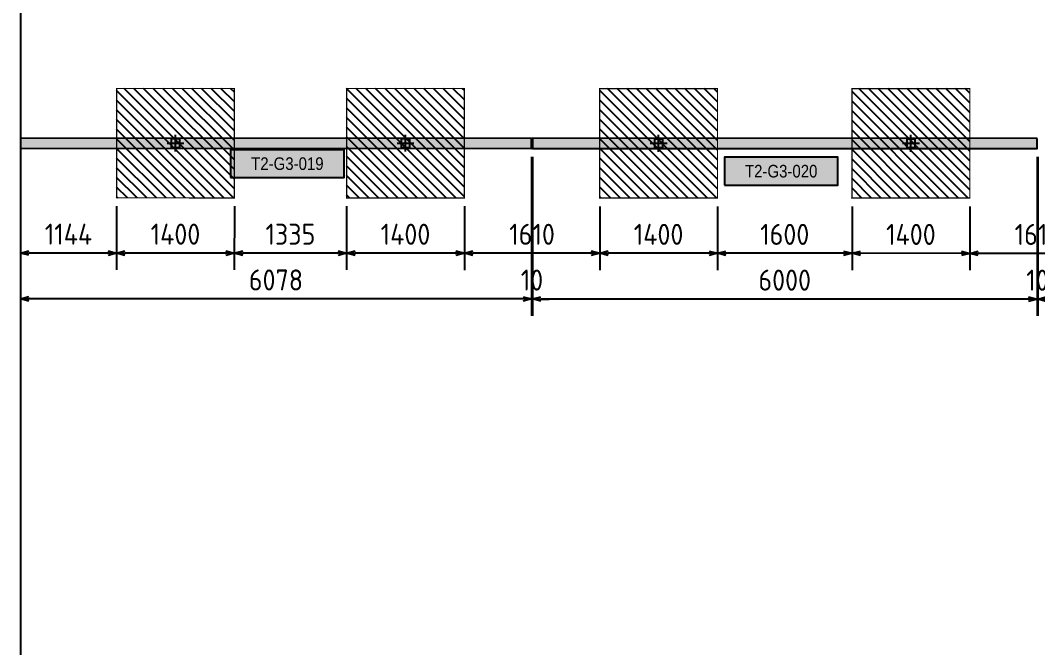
# Model space of a CAD drawing. Header units: centimetres. Extents: x -6122352 to 7132207, y -1694241 to 1947892.
# Drawn here: x 3671526 to 3683621, y 820295 to 827750 of the extents above; entities that cross this region are included whole.
import ezdxf
from ezdxf.enums import TextEntityAlignment as Align

# ---------------------------------------------------------------- set-up
doc = ezdxf.new("R2010")
doc.units = ezdxf.units.CM
doc.header["$MEASUREMENT"] = 0
doc.header["$PDMODE"] = 66
doc.header["$PDSIZE"] = 100
for name, color, linetype in [('@MI-FOOTINGS', 7, 'Continuous'), ('@MI-TYPE-01', 30, 'Continuous'), ('@MI-TYPE-02', 6, 'Continuous'), ('PANEL-TAGS', 7, 'Continuous')]:
    doc.layers.add(name, color=color, linetype=linetype)
doc.styles.add('PANELTAG_STYLE', font='arial.ttf')
doc.styles.add('Schueco-BEMSTIL', font='isocpeur.ttf', dxfattribs={"width": 0.9})
doc.dimstyles.new('MI- JWC-TXT-2.5 MM', dxfattribs={"dimscale": 1.5, "dimtxt": 2.5, "dimasz": 1, "dimexe": 2, "dimexo": 1, "dimgap": 1, "dimtad": 1, "dimdec": 0, "dimdsep": 46, "dimtxsty": 'Schueco-BEMSTIL', "dimblk": 'OPEN30', "dimcen": 0, "dimdle": 2, "dimclrd": 140, "dimclre": 8, "dimclrt": 40, "dimadec": 0, "dimazin": 2, "dimtfac": 1, "dimtdec": 0, "dimtix": 1, "dimtmove": 2, "dimatfit": 3, "dimldrblk": 'OPEN', "dimfxl": 2, "dimlwd": -1, "dimlwe": -1, "dimarcsym": 0})

# ---------------------------------------------------------------- blocks, each defined once
blk = doc.blocks.new('T2-FOOTING PLAN')
at = {"layer": '@MI-FOOTINGS', "transparency": 33554679}
h = blk.add_hatch(dxfattribs=at)
h.set_pattern_fill('ANSI31', color=8, scale=650)
h.paths.add_polyline_path([(-700, 650), (700, 650), (700, -650), (-700, -650)])
at = {"layer": '@MI-FOOTINGS', "color": 160, "true_color": 0x3340f0, "const_width": 15}
blk.add_lwpolyline([(-700, 650), (700, 650), (700, -650), (-700, -650)], close=True, dxfattribs=at)
at = {"layer": '@MI-FOOTINGS', "color": 30}
blk.add_point((0, 0), dxfattribs=at)
blk = doc.blocks.new('_Open30')
at = {"color": 0, "linetype": 'ByBlock', "lineweight": -2}
for p, q in [((-1, 0.27), (0, 0)), ((0, 0), (-1, -0.27)), ((0, 0), (-1, 0))]:
    blk.add_line(p, q, dxfattribs=at)
blk = doc.blocks.new('*D1620')
at = {"layer": '@MI-TYPE-02', "color": 8, "transparency": 16777216}
for p, q in [((398459, -148817), (398459, -149575)), ((400069, -148818), (400069, -149575))]:
    blk.add_line(p, q, dxfattribs=at)
at = {"layer": '@MI-TYPE-02', "color": 140, "transparency": 16777216}
blk.add_line((399969, -149375), (398559, -149375), dxfattribs=at)
at = {"layer": 'Defpoints', "color": 0, "transparency": 16777216}
for p in [(398459, -148717), (400069, -148718), (398459, -149375)]:
    blk.add_point(p, dxfattribs=at)
at = {"layer": '@MI-TYPE-02', "color": 140, "transparency": 16777216, "xscale": 100, "yscale": 100, "zscale": 100, "rotation": 180}
blk.add_blockref('_Open30', (398459, -149375), dxfattribs=at)
at = {"layer": '@MI-TYPE-02', "color": 140, "transparency": 16777216, "xscale": 100, "yscale": 100, "zscale": 100}
blk.add_blockref('_Open30', (400069, -149375), dxfattribs=at)
at = {"layer": '@MI-TYPE-02', "color": 40, "transparency": 16777216, "insert": (399264, -149150), "char_height": 250, "attachment_point": 5, "style": 'Schueco-BEMSTIL'}
blk.add_mtext('1610', dxfattribs=at)
blk = doc.blocks.new('_Open')
at = {"color": 0, "linetype": 'ByBlock', "lineweight": -2}
for p, q in [((-1, 0.2), (0, 0)), ((-1, -0.2), (0, 0)), ((0, 0), (-1, 0))]:
    blk.add_line(p, q, dxfattribs=at)
blk = doc.blocks.new('*D1621')
at = {"layer": '@MI-TYPE-02', "color": 8, "transparency": 16777216}
for p, q in [((397059, -148818), (397059, -149575)), ((398459, -148817), (398459, -149575))]:
    blk.add_line(p, q, dxfattribs=at)
at = {"layer": '@MI-TYPE-02', "color": 140, "transparency": 16777216}
blk.add_line((398359, -149375), (397159, -149375), dxfattribs=at)
at = {"layer": 'Defpoints', "color": 0, "transparency": 16777216}
for p in [(397059, -148718), (398459, -148717), (397059, -149375)]:
    blk.add_point(p, dxfattribs=at)
at = {"layer": '@MI-TYPE-02', "color": 140, "transparency": 16777216, "xscale": 100, "yscale": 100, "zscale": 100, "rotation": 180}
blk.add_blockref('_Open30', (397059, -149375), dxfattribs=at)
at = {"layer": '@MI-TYPE-02', "color": 140, "transparency": 16777216, "xscale": 100, "yscale": 100, "zscale": 100}
blk.add_blockref('_Open30', (398459, -149375), dxfattribs=at)
at = {"layer": '@MI-TYPE-02', "color": 40, "transparency": 16777216, "insert": (397759, -149150), "char_height": 250, "attachment_point": 5, "style": 'Schueco-BEMSTIL'}
blk.add_mtext('1400', dxfattribs=at)
blk = doc.blocks.new('*D1622')
at = {"layer": '@MI-TYPE-02', "color": 8, "transparency": 16777216}
for p, q in [((395459, -148818), (395459, -149575)), ((397059, -148818), (397059, -149575))]:
    blk.add_line(p, q, dxfattribs=at)
at = {"layer": '@MI-TYPE-02', "color": 140, "transparency": 16777216}
blk.add_line((396959, -149375), (395559, -149375), dxfattribs=at)
at = {"layer": 'Defpoints', "color": 0, "transparency": 16777216}
for p in [(395459, -148718), (397059, -148718), (395459, -149375)]:
    blk.add_point(p, dxfattribs=at)
at = {"layer": '@MI-TYPE-02', "color": 140, "transparency": 16777216, "xscale": 100, "yscale": 100, "zscale": 100, "rotation": 180}
blk.add_blockref('_Open30', (395459, -149375), dxfattribs=at)
at = {"layer": '@MI-TYPE-02', "color": 140, "transparency": 16777216, "xscale": 100, "yscale": 100, "zscale": 100}
blk.add_blockref('_Open30', (397059, -149375), dxfattribs=at)
at = {"layer": '@MI-TYPE-02', "color": 40, "transparency": 16777216, "insert": (396259, -149150), "char_height": 250, "attachment_point": 5, "style": 'Schueco-BEMSTIL'}
blk.add_mtext('1600', dxfattribs=at)
blk = doc.blocks.new('*D1623')
at = {"layer": '@MI-TYPE-02', "color": 8, "transparency": 16777216}
for p, q in [((394059, -148818), (394059, -149575)), ((395459, -148818), (395459, -149575))]:
    blk.add_line(p, q, dxfattribs=at)
at = {"layer": '@MI-TYPE-02', "color": 140, "transparency": 16777216}
blk.add_line((395359, -149375), (394159, -149375), dxfattribs=at)
at = {"layer": 'Defpoints', "color": 0, "transparency": 16777216}
for p in [(394059, -148718), (395459, -148718), (394059, -149375)]:
    blk.add_point(p, dxfattribs=at)
at = {"layer": '@MI-TYPE-02', "color": 140, "transparency": 16777216, "xscale": 100, "yscale": 100, "zscale": 100, "rotation": 180}
blk.add_blockref('_Open30', (394059, -149375), dxfattribs=at)
at = {"layer": '@MI-TYPE-02', "color": 140, "transparency": 16777216, "xscale": 100, "yscale": 100, "zscale": 100}
blk.add_blockref('_Open30', (395459, -149375), dxfattribs=at)
at = {"layer": '@MI-TYPE-02', "color": 40, "transparency": 16777216, "insert": (394759, -149150), "char_height": 250, "attachment_point": 5, "style": 'Schueco-BEMSTIL'}
blk.add_mtext('1400', dxfattribs=at)
blk = doc.blocks.new('*D1624')
at = {"layer": '@MI-TYPE-02', "color": 8, "transparency": 16777216}
for p, q in [((392450, -148818), (392450, -149575)), ((394059, -148818), (394059, -149575))]:
    blk.add_line(p, q, dxfattribs=at)
at = {"layer": '@MI-TYPE-02', "color": 140, "transparency": 16777216}
blk.add_line((393959, -149375), (392550, -149375), dxfattribs=at)
at = {"layer": 'Defpoints', "color": 0, "transparency": 16777216}
for p in [(392450, -148718), (394059, -148718), (392450, -149375)]:
    blk.add_point(p, dxfattribs=at)
at = {"layer": '@MI-TYPE-02', "color": 140, "transparency": 16777216, "xscale": 100, "yscale": 100, "zscale": 100, "rotation": 180}
blk.add_blockref('_Open30', (392450, -149375), dxfattribs=at)
at = {"layer": '@MI-TYPE-02', "color": 140, "transparency": 16777216, "xscale": 100, "yscale": 100, "zscale": 100}
blk.add_blockref('_Open30', (394059, -149375), dxfattribs=at)
at = {"layer": '@MI-TYPE-02', "color": 40, "transparency": 16777216, "insert": (393255, -149150), "char_height": 250, "attachment_point": 5, "style": 'Schueco-BEMSTIL'}
blk.add_mtext('1610', dxfattribs=at)
blk = doc.blocks.new('*D1625')
at = {"layer": '@MI-TYPE-02', "color": 8, "transparency": 16777216}
for p, q in [((391050, -148818), (391050, -149575)), ((392450, -148818), (392450, -149575))]:
    blk.add_line(p, q, dxfattribs=at)
at = {"layer": '@MI-TYPE-02', "color": 140, "transparency": 16777216}
blk.add_line((392350, -149375), (391150, -149375), dxfattribs=at)
at = {"layer": 'Defpoints', "color": 0, "transparency": 16777216}
for p in [(391050, -148718), (392450, -148718), (391050, -149375)]:
    blk.add_point(p, dxfattribs=at)
at = {"layer": '@MI-TYPE-02', "color": 140, "transparency": 16777216, "xscale": 100, "yscale": 100, "zscale": 100, "rotation": 180}
blk.add_blockref('_Open30', (391050, -149375), dxfattribs=at)
at = {"layer": '@MI-TYPE-02', "color": 140, "transparency": 16777216, "xscale": 100, "yscale": 100, "zscale": 100}
blk.add_blockref('_Open30', (392450, -149375), dxfattribs=at)
at = {"layer": '@MI-TYPE-02', "color": 40, "transparency": 16777216, "insert": (391750, -149150), "char_height": 250, "attachment_point": 5, "style": 'Schueco-BEMSTIL'}
blk.add_mtext('1400', dxfattribs=at)
blk = doc.blocks.new('*D1626')
at = {"layer": '@MI-TYPE-02', "color": 8, "transparency": 16777216}
for p, q in [((389715, -148818), (389715, -149575)), ((391050, -148818), (391050, -149575))]:
    blk.add_line(p, q, dxfattribs=at)
at = {"layer": '@MI-TYPE-02', "color": 140, "transparency": 16777216}
blk.add_line((390950, -149375), (389815, -149375), dxfattribs=at)
at = {"layer": 'Defpoints', "color": 0, "transparency": 16777216}
for p in [(389715, -148718), (391050, -148718), (389715, -149375)]:
    blk.add_point(p, dxfattribs=at)
at = {"layer": '@MI-TYPE-02', "color": 140, "transparency": 16777216, "xscale": 100, "yscale": 100, "zscale": 100, "rotation": 180}
blk.add_blockref('_Open30', (389715, -149375), dxfattribs=at)
at = {"layer": '@MI-TYPE-02', "color": 140, "transparency": 16777216, "xscale": 100, "yscale": 100, "zscale": 100}
blk.add_blockref('_Open30', (391050, -149375), dxfattribs=at)
at = {"layer": '@MI-TYPE-02', "color": 40, "transparency": 16777216, "insert": (390382, -149150), "char_height": 250, "attachment_point": 5, "style": 'Schueco-BEMSTIL'}
blk.add_mtext('1335', dxfattribs=at)
blk = doc.blocks.new('*D1627')
at = {"layer": '@MI-TYPE-02', "color": 8, "transparency": 16777216}
for p, q in [((388315, -148819), (388315, -149575)), ((389715, -148818), (389715, -149575))]:
    blk.add_line(p, q, dxfattribs=at)
at = {"layer": '@MI-TYPE-02', "color": 140, "transparency": 16777216}
blk.add_line((389615, -149375), (388415, -149375), dxfattribs=at)
at = {"layer": 'Defpoints', "color": 0, "transparency": 16777216}
for p in [(388315, -148719), (389715, -148718), (388315, -149375)]:
    blk.add_point(p, dxfattribs=at)
at = {"layer": '@MI-TYPE-02', "color": 140, "transparency": 16777216, "xscale": 100, "yscale": 100, "zscale": 100, "rotation": 180}
blk.add_blockref('_Open30', (388315, -149375), dxfattribs=at)
at = {"layer": '@MI-TYPE-02', "color": 140, "transparency": 16777216, "xscale": 100, "yscale": 100, "zscale": 100}
blk.add_blockref('_Open30', (389715, -149375), dxfattribs=at)
at = {"layer": '@MI-TYPE-02', "color": 40, "transparency": 16777216, "insert": (389015, -149150), "char_height": 250, "attachment_point": 5, "style": 'Schueco-BEMSTIL'}
blk.add_mtext('1400', dxfattribs=at)
blk = doc.blocks.new('*D1628')
at = {"layer": '@MI-TYPE-02', "color": 8, "transparency": 16777216}
for p, q in [((387171, -148229), (387171, -149575)), ((388315, -148819), (388315, -149575))]:
    blk.add_line(p, q, dxfattribs=at)
at = {"layer": '@MI-TYPE-02', "color": 140, "transparency": 16777216}
blk.add_line((388215, -149375), (387271, -149375), dxfattribs=at)
at = {"layer": 'Defpoints', "color": 0, "transparency": 16777216}
for p in [(387171, -148129), (388315, -148719), (387171, -149375)]:
    blk.add_point(p, dxfattribs=at)
at = {"layer": '@MI-TYPE-02', "color": 140, "transparency": 16777216, "xscale": 100, "yscale": 100, "zscale": 100, "rotation": 180}
blk.add_blockref('_Open30', (387171, -149375), dxfattribs=at)
at = {"layer": '@MI-TYPE-02', "color": 140, "transparency": 16777216, "xscale": 100, "yscale": 100, "zscale": 100}
blk.add_blockref('_Open30', (388315, -149375), dxfattribs=at)
at = {"layer": '@MI-TYPE-02', "color": 40, "transparency": 16777216, "insert": (387743, -149150), "char_height": 250, "attachment_point": 5, "style": 'Schueco-BEMSTIL'}
blk.add_mtext('1144', dxfattribs=at)
blk = doc.blocks.new('*D1641')
at = {"layer": '@MI-TYPE-02', "color": 8, "transparency": 16777216}
for p, q in [((399259, -148229), (399259, -150119)), ((399269, -148228), (399269, -150119))]:
    blk.add_line(p, q, dxfattribs=at)
at = {"layer": '@MI-TYPE-02', "color": 140, "transparency": 16777216}
for p, q in [((399159, -149919), (399059, -149919)), ((399269, -149919), (399259, -149919)), ((399369, -149919), (399469, -149919))]:
    blk.add_line(p, q, dxfattribs=at)
at = {"layer": 'Defpoints', "color": 0, "transparency": 16777216}
for p in [(399259, -148129), (399269, -148128), (399259, -149919)]:
    blk.add_point(p, dxfattribs=at)
at = {"layer": '@MI-TYPE-02', "color": 140, "transparency": 16777216, "xscale": 100, "yscale": 100, "zscale": 100}
blk.add_blockref('_Open30', (399259, -149919), dxfattribs=at)
at = {"layer": '@MI-TYPE-02', "color": 140, "transparency": 16777216, "xscale": 100, "yscale": 100, "zscale": 100, "rotation": 180}
blk.add_blockref('_Open30', (399269, -149919), dxfattribs=at)
at = {"layer": '@MI-TYPE-02', "color": 40, "transparency": 16777216, "insert": (399264, -149694), "char_height": 250, "attachment_point": 5, "style": 'Schueco-BEMSTIL'}
blk.add_mtext('10', dxfattribs=at)
blk = doc.blocks.new('*D1642')
at = {"layer": '@MI-TYPE-02', "color": 8, "transparency": 16777216}
for p, q in [((393259, -148229), (393259, -150119)), ((399259, -148229), (399259, -150119))]:
    blk.add_line(p, q, dxfattribs=at)
at = {"layer": '@MI-TYPE-02', "color": 140, "transparency": 16777216}
blk.add_line((399159, -149919), (393359, -149919), dxfattribs=at)
at = {"layer": 'Defpoints', "color": 0, "transparency": 16777216}
for p in [(393259, -148129), (399259, -148129), (393259, -149919)]:
    blk.add_point(p, dxfattribs=at)
at = {"layer": '@MI-TYPE-02', "color": 140, "transparency": 16777216, "xscale": 100, "yscale": 100, "zscale": 100, "rotation": 180}
blk.add_blockref('_Open30', (393259, -149919), dxfattribs=at)
at = {"layer": '@MI-TYPE-02', "color": 140, "transparency": 16777216, "xscale": 100, "yscale": 100, "zscale": 100}
blk.add_blockref('_Open30', (399259, -149919), dxfattribs=at)
at = {"layer": '@MI-TYPE-02', "color": 40, "transparency": 16777216, "insert": (396259, -149694), "char_height": 250, "attachment_point": 5, "style": 'Schueco-BEMSTIL'}
blk.add_mtext('6000', dxfattribs=at)
blk = doc.blocks.new('*D1643')
at = {"layer": '@MI-TYPE-02', "color": 8, "transparency": 16777216}
for p, q in [((393249, -148230), (393249, -150119)), ((393259, -148229), (393259, -150119))]:
    blk.add_line(p, q, dxfattribs=at)
at = {"layer": '@MI-TYPE-02', "color": 140, "transparency": 16777216}
for p, q in [((393149, -149919), (393049, -149919)), ((393259, -149919), (393249, -149919)), ((393359, -149919), (393459, -149919))]:
    blk.add_line(p, q, dxfattribs=at)
at = {"layer": 'Defpoints', "color": 0, "transparency": 16777216}
for p in [(393249, -148130), (393259, -148129), (393249, -149919)]:
    blk.add_point(p, dxfattribs=at)
at = {"layer": '@MI-TYPE-02', "color": 140, "transparency": 16777216, "xscale": 100, "yscale": 100, "zscale": 100}
blk.add_blockref('_Open30', (393249, -149919), dxfattribs=at)
at = {"layer": '@MI-TYPE-02', "color": 140, "transparency": 16777216, "xscale": 100, "yscale": 100, "zscale": 100, "rotation": 180}
blk.add_blockref('_Open30', (393259, -149919), dxfattribs=at)
at = {"layer": '@MI-TYPE-02', "color": 40, "transparency": 16777216, "insert": (393254, -149694), "char_height": 250, "attachment_point": 5, "style": 'Schueco-BEMSTIL'}
blk.add_mtext('10', dxfattribs=at)
blk = doc.blocks.new('*D1644')
at = {"layer": '@MI-TYPE-02', "color": 8, "transparency": 16777216}
for p, q in [((387171, -148229), (387171, -150119)), ((393249, -148230), (393249, -150119))]:
    blk.add_line(p, q, dxfattribs=at)
at = {"layer": '@MI-TYPE-02', "color": 140, "transparency": 16777216}
blk.add_line((393149, -149919), (387271, -149919), dxfattribs=at)
at = {"layer": 'Defpoints', "color": 0, "transparency": 16777216}
for p in [(387171, -148129), (393249, -148130), (387171, -149919)]:
    blk.add_point(p, dxfattribs=at)
at = {"layer": '@MI-TYPE-02', "color": 140, "transparency": 16777216, "xscale": 100, "yscale": 100, "zscale": 100, "rotation": 180}
blk.add_blockref('_Open30', (387171, -149919), dxfattribs=at)
at = {"layer": '@MI-TYPE-02', "color": 140, "transparency": 16777216, "xscale": 100, "yscale": 100, "zscale": 100}
blk.add_blockref('_Open30', (393249, -149919), dxfattribs=at)
at = {"layer": '@MI-TYPE-02', "color": 40, "transparency": 16777216, "insert": (390210, -149694), "char_height": 250, "attachment_point": 5, "style": 'Schueco-BEMSTIL'}
blk.add_mtext('6078', dxfattribs=at)
blk = doc.blocks.new('PANELTAG')
at = {"layer": 'PANEL-TAGS', "color": 1}
blk.add_lwpolyline([(-13.5, -3.3), (13.5, -3.3), (13.5, 3.3), (-13.5, 3.3)], close=True, dxfattribs=at)
at = {"layer": 'PANEL-TAGS', "color": 40, "true_color": 0xffd700}
blk.add_solid([(-13.5, -3.3), (13.5, -3.3), (-13.5, 3.3), (13.5, 3.3)], dxfattribs=at)
at = {"layer": 'PANEL-TAGS', "color": 5, "style": 'PANELTAG_STYLE', "width": 0.85}
blk.add_attdef('TAGNO', text='', height=3, dxfattribs=at).set_placement((0, 0), align=Align.MIDDLE)
blk = doc.blocks.new('G10-REAR PARTITION LEFT EXTD')
at = {"layer": '@MI-TYPE-02'}
h = blk.add_hatch(color=256, dxfattribs=at)
h.dxf.hatch_style = 1
h.paths.add_polyline_path([(6078.2, 59.4), (0.2, 60), (-0.2, -60), (6077.7, -60.6)])
h = blk.add_hatch(color=256, dxfattribs=at)
h.dxf.hatch_style = 1
h.paths.add_polyline_path([(12088.2, 60.1), (6088.2, 60.2), (6087.8, -59.8), (12087.8, -59.9)])
for points in [[(6078.2, 59.4), (0.2, 60), (-0.2, -60), (6077.7, -60.6)], [(12088.2, 60.1), (6088.2, 60.2), (6087.8, -59.8), (12087.8, -59.9)]]:
    blk.add_lwpolyline(points, close=True, dxfattribs=at)
at = {"layer": '@MI-FOOTINGS', "xscale": -1, "rotation": 0.01015602854542941}
for p in [(1843.5, 0.7), (4578.5, 1.2), (7588, 1.1), (10588, 1.7)]:
    blk.add_blockref('T2-FOOTING PLAN', p, dxfattribs=at)
at = {"layer": '@MI-TYPE-02', "color": 0}
for base, p1, p2, picture, middle, set_off in [((-0.2, -1306), (1143.6, -649.4), (-0.2, -60), '*D1628', (571.7, -1081), (-387171.2, 148069.2)), ((-0.2, -1849.8), (6077.7, -60.6), (-0.2, -60), '*D1644', (3038.8, -1624.8), (-387171.2, 148069.2)), ((6077.7, -1849.8), (6087.8, -59.8), (6077.7, -60.6), '*D1643', (6082.8, -1624.8), (-387171.2, 148069.2)), ((6087.8, -1849.8), (12087.8, -59.9), (6087.8, -59.8), '*D1642', (9087.8, -1624.8), (-387171.2, 148069.2)), ((12087.8, -1849.8), (12097.8, -59.1), (12087.8, -59.9), '*D1641', (12092.8, -1624.8), (-387171.2, 148069.2)), ((1143.6, -1306), (2543.6, -649.2), (1143.6, -649.4), '*D1627', (1843.6, -1081), (-387171.2, 148069.2)), ((2543.6, -1306), (3878.6, -648.9), (2543.6, -649.2), '*D1626', (3211.1, -1081), (-387171.2, 148069.2)), ((3878.6, -1306), (5278.6, -648.7), (3878.6, -648.9), '*D1625', (4578.6, -1081), (-387171.2, 148069.2)), ((5278.5966, -1305.9572), (6888.1257, -648.9858), (5278.5966, -648.6621), '*D1624', (6083.3611, -1080.9572), (-387171.1594, 148069.2467)), ((6888.1, -1306), (8288.1, -648.7), (6888.1, -649), '*D1623', (7588.1, -1081), (-387171.2, 148069.2)), ((8288.1, -1306), (9888.1, -648.5), (8288.1, -648.7), '*D1622', (9088.1, -1081), (-387171.2, 148069.2)), ((9888.1, -1306), (11288.1, -648.2), (9888.1, -648.5), '*D1621', (10588.1, -1081), (-387171.2, 148069.2)), ((11288.1, -1306), (12898.1, -648.3), (11288.1, -648.2), '*D1620', (12093.1, -1081), (-387171.2, 148069.2))]:
    dim = blk.add_linear_dim(base=base, p1=p1, p2=p2, angle=180, dimstyle='MI- JWC-TXT-2.5 MM', dxfattribs=at)
    dim.commit()
    dim.dimension.update_dxf_attribs({"geometry": picture, "text_midpoint": middle, "insert": set_off})
blk = doc.blocks.new('A$C0fb98823')
at = {"layer": '@MI-TYPE-02', "color": 0, "rotation": 359.9811633183237}
blk.add_blockref('G10-REAR PARTITION LEFT EXTD', (111610.1, -19.1), dxfattribs=at)
at = {"layer": 'PANEL-TAGS'}
ref = blk.add_blockref('PANELTAG', (114784.1, -262.2), dxfattribs=dict(at, xscale=50, yscale=50, zscale=50))
ref.add_attrib('TAGNO', 'T2-G3-019', dxfattribs={"color": 5, "height": 150, "style": 'PANELTAG_STYLE', "width": 0.85}).set_placement((114784.1, -262.2), align=Align.MIDDLE_CENTER)
ref = blk.add_blockref('PANELTAG', (120655.6, -351.8), dxfattribs=dict(at, xscale=50, yscale=50, zscale=50))
ref.add_attrib('TAGNO', 'T2-G3-020', dxfattribs={"color": 5, "height": 150, "style": 'PANELTAG_STYLE', "width": 0.85}).set_placement((120655.6, -351.8), align=Align.MIDDLE_CENTER)

msp = doc.modelspace()

# ---------------------------------------------------------------- linework, layer by layer
at = {"layer": 'Defpoints', "color": 8}
msp.add_line((3671526.25217, 842660.059), (3671526.25217, 788302.35164), dxfattribs=at)

# ---------------------------------------------------------------- block references
at = {"layer": '@MI-TYPE-01'}
msp.add_blockref('A$C0fb98823', (3559916.37816, 826309.49803), dxfattribs=at)

doc.saveas('drawing.dxf')
